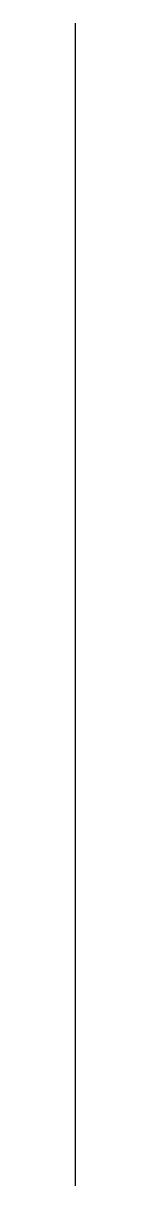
# Model space of a CAD drawing. Extents: x 1000 to 1000, y 0 to 0.001.
import ezdxf

# ---------------------------------------------------------------- set-up
doc = ezdxf.new("R2010")
doc.units = 0
doc.header["$MEASUREMENT"] = 0

msp = doc.modelspace()

# ---------------------------------------------------------------- linework, layer by layer
msp.add_arc((0, 0), 1000, 0, 0.00005729578)

doc.saveas('drawing.dxf')
